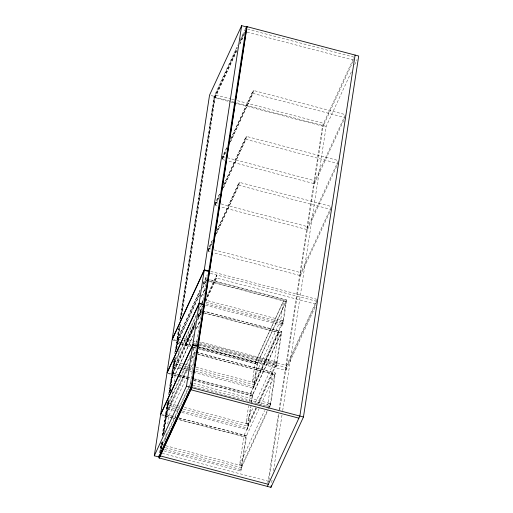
<?xml version="1.0" encoding="UTF-8"?>
<svg xmlns="http://www.w3.org/2000/svg" width="513" height="513" viewBox="0 0 513 513"><rect width="100%" height="100%" fill="white"/><g stroke="black" fill="none" stroke-linecap="round" stroke-linejoin="round"><path stroke-width="0.38" stroke-dasharray="2.56 1.92" d="M159.498 453.056L161.069 442.802M162.159 435.704L165.173 415.979L189.316 363.736M162.191 414.684L165.25 415.485L167.058 403.654M168.386 394.978L171.528 374.464L194.998 323.677M168.54 373.169L171.605 373.977L173.516 361.473M174.709 353.662L176.626 341.158L200.096 290.364M173.721 339.689L176.78 340.491L178.595 328.641M179.922 319.945L214.139 96.341L237.885 44.952M159.985 452.428L161.441 442.931M162.531 435.806L167.738 401.762M169.072 393.054L173.92 361.396M175.369 351.892L179.127 327.352M180.461 318.644L214.376 96.995L237.186 47.638M160.107 452.46L161.678 442.168M162.768 435.043L167.86 401.794M169.194 393.086L174.157 360.633M175.491 351.924L179.249 327.384M180.576 318.676L214.498 97.021L237.301 47.671M160.826 450.081L162.031 442.206M163.237 434.331L166.026 416.12L175.241 418.537M174.087 410.387L167.18 408.572L168.373 400.749M169.694 392.144L172.374 374.605L194.324 327.108M180.441 368.873L173.529 367.058L174.702 359.382M176.113 350.174L177.222 342.94L199.506 294.719M161.204 448.734L162.416 440.821M163.384 434.485L168.713 399.653M170.047 390.944L175.132 357.696M176.466 348.987L180.101 325.242M181.557 315.745L215.351 94.879L230.914 98.971M161.326 448.766L162.538 440.847M163.75 432.934L168.835 399.685M170.169 390.977L175.254 357.728M176.587 349.02L180.345 324.479M181.673 315.777L215.473 94.911M161.473 448.676L162.749 440.372M163.884 432.927L166.674 414.709L175.888 417.133M167.18 408.572L167.828 407.162L169.027 399.338M170.22 391.522L173.028 373.201L177.633 374.407M173.529 367.058L174.183 365.654L175.356 357.978M176.754 348.827L177.87 341.53L180.268 342.158M180.544 339.702L178.229 339.099L178.53 337.124L183.167 338.343M165.263 440.225L166.449 432.478M167.751 423.962L169.072 415.344M172.714 391.522L170.9 403.365L168.508 402.731M174.163 382.05L175.42 373.83L193.728 334.22M179.152 349.462L177.254 361.851L174.856 361.223M195.094 324.293L185.571 344.608L186.02 341.658L195.62 320.843M185.687 344.64L186.219 341.196M208.143 251.376L208.592 248.427L212.959 238.975M215.287 204.693L215.627 202.481L219.994 193.035M222.315 158.754L222.655 156.536L227.022 147.09M208.374 250.671L208.714 248.452L212.408 240.462M215.409 204.725L215.742 202.513L220.109 193.061M222.552 158.049L222.777 156.568L227.144 147.122M189.765 387.462L194.946 353.598M196.113 345.948L201.314 311.981M202.468 304.433L206.162 280.316L207.957 280.791M190.656 382.563L189.688 385.975M201.91 310.904L201.962 310.577L197.652 319.907M204.995 290.749L205.232 289.217M205.841 301.035L216.255 278.501L216.781 275.058L206.367 297.585M216.204 233.934L238.705 185.238L239.161 182.282L331.398 206.521L300.836 272.659L300.381 275.616L213.684 252.832M223.232 187.989L245.74 139.292L246.189 136.343L338.426 160.582L307.864 226.72L307.409 229.677L220.712 206.893M230.266 142.05L252.768 93.353L253.217 90.397L345.454 114.636L314.892 180.775L314.443 183.731L227.74 160.947M242.014 465.233L239.616 464.605L244.137 435.069M248.369 423.719L245.971 423.09L248.625 405.725M249.235 401.775L250.491 393.554L278.777 332.341L274.256 361.877L254.955 403.648M252.325 381.576L255.333 361.889L283.625 300.676L280.611 320.362L252.325 381.576L254.717 382.204M163.897 450.889L240.687 471.069L245.881 437.102L178.312 419.345M181.769 412.407L247.035 429.554L250.511 406.873M251.229 402.179L252.236 395.594L281.823 331.565L202.731 310.782M193.497 372.303L253.39 388.046L257.084 363.922L286.671 299.893L207.579 279.11M165.475 447.695L241.495 467.67L241.796 465.701L267.639 409.778M183.346 409.207L247.85 426.156L248.151 424.187L255.833 407.566M195.844 369.309L254.198 384.647L254.499 382.679L283.221 320.522L205.668 300.143M240.687 471.069L241.334 469.664L246.535 435.697L178.96 417.941M247.035 429.554L247.689 428.15L251.043 406.245M251.626 402.404L252.883 394.183L194.53 378.85M253.39 388.046L254.038 386.635L257.731 362.518L198.602 346.98M266.574 406.27L267.908 403.385L272.422 373.855L258.43 404.199M269.626 408.444L274.821 374.484L198.031 354.303M196.883 346.153L275.975 366.936L281.175 332.969L204.386 312.789M205.54 305.241L282.33 325.422L286.017 301.304L209.233 281.124M269.549 406.963L270.518 403.545L193.728 383.371M258.199 403.757L276.571 364.006L276.873 362.037L200.083 341.857M254.198 384.647L282.919 322.491L283.221 320.522M196.376 352.29L275.468 373.073L270.274 407.04L193.484 386.86M275.975 366.936L276.629 365.525L281.823 331.565M282.33 325.422L282.977 324.017L286.671 299.893M267.831 483.24L278.373 414.369M279.098 409.618L322.587 125.428L354.124 57.18L247.58 29.177M268.927 480.335L278.982 414.632M279.713 409.881L323.562 123.319L236.32 100.394M198.858 347.59L285.869 370.457L286.62 365.532L317.188 299.393M271.672 482.598L272.275 478.642M273.487 470.729L282.086 414.523M282.695 410.56L326.178 126.371L351.322 71.967M240.565 39.161L244.913 29.754M240.539 40.373L244.233 32.377M240.328 41.13L244.355 32.409M236.73 50.595L214.902 97.836L230.459 101.927M239.751 44.054L244.791 33.146M215.018 97.868L236.512 51.351M239.872 44.08L243.566 36.09M230.715 139.094L253.217 90.397M230.837 139.126L253.339 90.429L252.89 93.385L230.048 142.806M222.539 158.767L226.233 150.771M222.661 158.799L226.355 150.803M223.687 185.039L246.189 136.343M223.803 185.071L246.311 136.375L245.855 139.324L223.02 188.752M215.511 204.706L219.205 196.71M219.327 196.742L215.293 205.463L219.936 206.688M216.653 230.978L239.161 182.282M216.775 231.01L239.276 182.314L238.827 185.27L215.986 234.691M208.477 250.652L212.17 242.655M212.292 242.687L208.265 251.408L210.586 252.018M176.78 340.491L200.192 289.826M203.199 283.311L207.214 274.628M203.11 283.836L207.137 275.128M178.229 339.099L200.064 291.852M203.417 284.587L207.117 276.59M202.5 288.235L206.162 280.316M199.454 295.046L177.171 343.268L178.71 343.672M202.782 287.844L206.758 279.239M201.231 296.79L205.226 288.146M201.513 296.399L205.174 288.479M196.351 314.713L174.644 361.691L183.09 363.909M199.358 308.21L201.481 303.606M201.814 302.888L203.36 299.534L202.391 302.952M196.383 315.963L174.343 363.659L181.249 365.474M198.717 310.904L202.058 303.677M198.114 315.489L202.673 305.581M195.543 321.337L186.02 341.658M198.23 315.521L202.597 306.075M206.63 297.354L216.582 275.513L216.255 278.501M171.605 373.977L195.075 323.184M198.089 316.649L202.116 307.947M198.018 317.143L202.039 308.435M185.571 344.608L194.972 324.261M197.999 317.72L202.026 308.993M205.719 301.003L216.326 278.008L316.431 304.312M198.114 317.746L202.148 309.025M194.273 327.435L172.323 374.932L176.934 376.144M197.601 320.234L201.263 312.314M196.389 328.455L200.051 320.535M175.369 374.157L193.01 335.989M196.338 328.788L199.999 320.862M190.47 355.201L168.29 403.205L175.965 405.219M193.003 349.725L197.011 341.049L196.043 344.467M189.695 358.196L167.988 405.174L175.664 407.187M193.035 350.969L195.709 345.185M165.25 415.485L188.386 365.423M191.74 358.164L195.427 350.18M191.663 358.658L195.69 349.949M188.637 367.18L166.007 416.216L170.617 417.428M190.951 362.236L195.613 352.091M169.053 415.44L187.373 375.734M189.688 370.79L194.363 360.607M161.935 444.713L190.438 383.031M161.633 446.682L189.355 386.699M353.335 60.861L323.113 126.269L235.865 103.344M354.669 64.715L357.016 59.636M314.443 183.731L345.005 117.592L252.768 93.353M307.409 229.677L337.977 163.532L245.74 139.292M255.288 362.216L283.574 301.003M300.381 275.616L330.943 209.477L238.705 185.238M250.44 393.881L278.726 332.668M245.971 423.09L253.294 407.245M257.353 404.276L276.873 362.037M247.85 426.156L256.199 408.091M244.124 435.165L256.449 408.419M259.18 408.329L245.868 437.204L178.293 419.448M260.828 404.828L275.468 373.073M239.616 464.605L264.58 410.586M316.887 301.362L286.318 367.5L197.531 344.172M267.972 409.06L270.518 403.545M285.869 370.457L316.098 305.043M241.495 467.67L267.542 411.298M247.125 32.133L353.675 60.13M231.684 99.176L235.544 100.189M211.08 95.533L214.139 96.341M214.376 96.995L233.8 102.093M236.884 102.908L326.178 126.371M231.235 102.125L235.095 103.145M222.655 156.536L226.643 157.587M227.419 157.792L314.892 180.775M222.321 159.524L226.97 160.742M215.627 202.481L218.07 203.122M221.161 203.937L307.864 226.72M208.592 248.427L211.035 249.068M214.133 249.882L300.836 272.659M210.638 271.396L316.412 299.188M210.336 273.365L316.117 301.157M207.528 279.438L286.62 300.22L257.032 364.256L197.133 348.513M206.111 280.643L207.906 281.118M209.182 281.451L285.972 301.631M280.611 320.362L283.003 320.991M206.136 302.311L282.919 322.491M206.188 303.837L282.977 324.017M202.68 311.109L281.772 331.892L252.184 395.921L193.824 380.582M203.565 312.917L281.124 333.296M274.256 361.877L276.654 362.505M183.936 338.548L198.608 342.402M199.377 342.607L286.62 365.532M199.781 343.825L276.571 364.006M183.635 340.517L196.998 344.031M199.07 345.146L276.629 365.525M172.798 340.151L176.626 341.158M180.942 342.338L190.926 344.96M177.819 341.857L180.217 342.492M180.89 342.665L190.874 345.287M198.557 347.307L257.68 362.845M185.764 344.146L191.157 345.563M177.222 342.94L179.524 343.543M180.294 343.748L190.278 346.371M193.35 347.179L196.421 347.981M197.184 348.186L257.084 363.922M181.775 344.48L190.227 346.698M193.298 347.506L196.37 348.314M196.364 352.393L275.455 373.175M198.018 354.4L274.808 374.58M183.859 364.115L188.463 365.32M189.233 365.525L193.074 366.532M196.146 367.34L254.499 382.679M184.321 366.282L188.162 367.289M188.931 367.494L192.773 368.501M174.183 365.654L182.628 367.872M183.398 368.071L192.612 370.495M195.684 371.303L254.038 386.635M181.211 369.078L192.728 372.105M178.402 374.612L191.458 378.043M172.977 373.528L177.581 374.74M178.351 374.939L191.407 378.37M194.478 379.178L252.838 394.516M172.374 374.605L176.985 375.817M177.748 376.016L190.804 379.447M193.876 380.255L252.236 395.594M167.7 373.464L171.528 374.464M177.703 376.35L190.753 379.78M267.908 403.385L270.3 404.02M192.664 385.135L270.216 405.514M176.735 405.424L180.576 406.431M184.417 407.437L248.151 424.187M176.434 407.393L180.275 408.399M167.828 407.162L176.273 409.38M177.043 409.586L178.582 409.99M182.416 410.996L247.689 428.15M174.856 410.586L177.928 411.394M166.661 414.812L175.876 417.229M178.947 418.037L246.516 435.793M161.345 414.972L165.173 415.979M171.38 417.627L175.222 418.64M162.153 444.245L163.948 444.72M165.776 445.726L241.796 465.701M164.545 449.484L241.334 469.664M162.23 453.345L268.774 481.341"/><path stroke-width="0.77" d="M154.304 455.794L186.495 386.135L191.086 387.341L158.895 457L154.304 455.794L160.582 414.773L192.773 345.114L197.364 346.32M158.895 457L159.139 455.422M246.035 28.773L246.888 26.631L358.696 56.013L303.459 416.986L270.941 487.35L159.139 457.968L159.626 454.8M159.383 457.211L159.62 455.627M160.601 452.69L160.114 455.858L268.325 484.298M186.495 386.135L192.773 345.114M199.121 303.6L166.937 373.259L160.659 414.28L192.85 344.621L199.121 303.6L203.719 304.812M204.219 270.293L172.035 339.952L167.007 372.771L199.198 303.112L204.219 270.293L208.81 271.499M241.655 25.65L209.548 95.129L172.188 339.285L204.296 269.8L241.655 25.65L246.246 26.856L190.676 389.72L298.887 418.153M159.139 457.968L191.65 387.61L246.888 26.631M270.941 487.35L271.185 485.766M355.099 55.064L299.861 416.043L267.35 486.407M246.362 28.068L247.009 26.663L191.772 387.642L159.261 458M244.791 33.146L245.586 31.729M160.902 452.177L185.757 398.396M186.431 396.94L191.246 386.796M204.296 269.8L208.887 271.011M199.198 303.112L203.789 304.318M192.85 344.621L197.441 345.826M191.65 387.61L303.459 416.986"/></g></svg>
